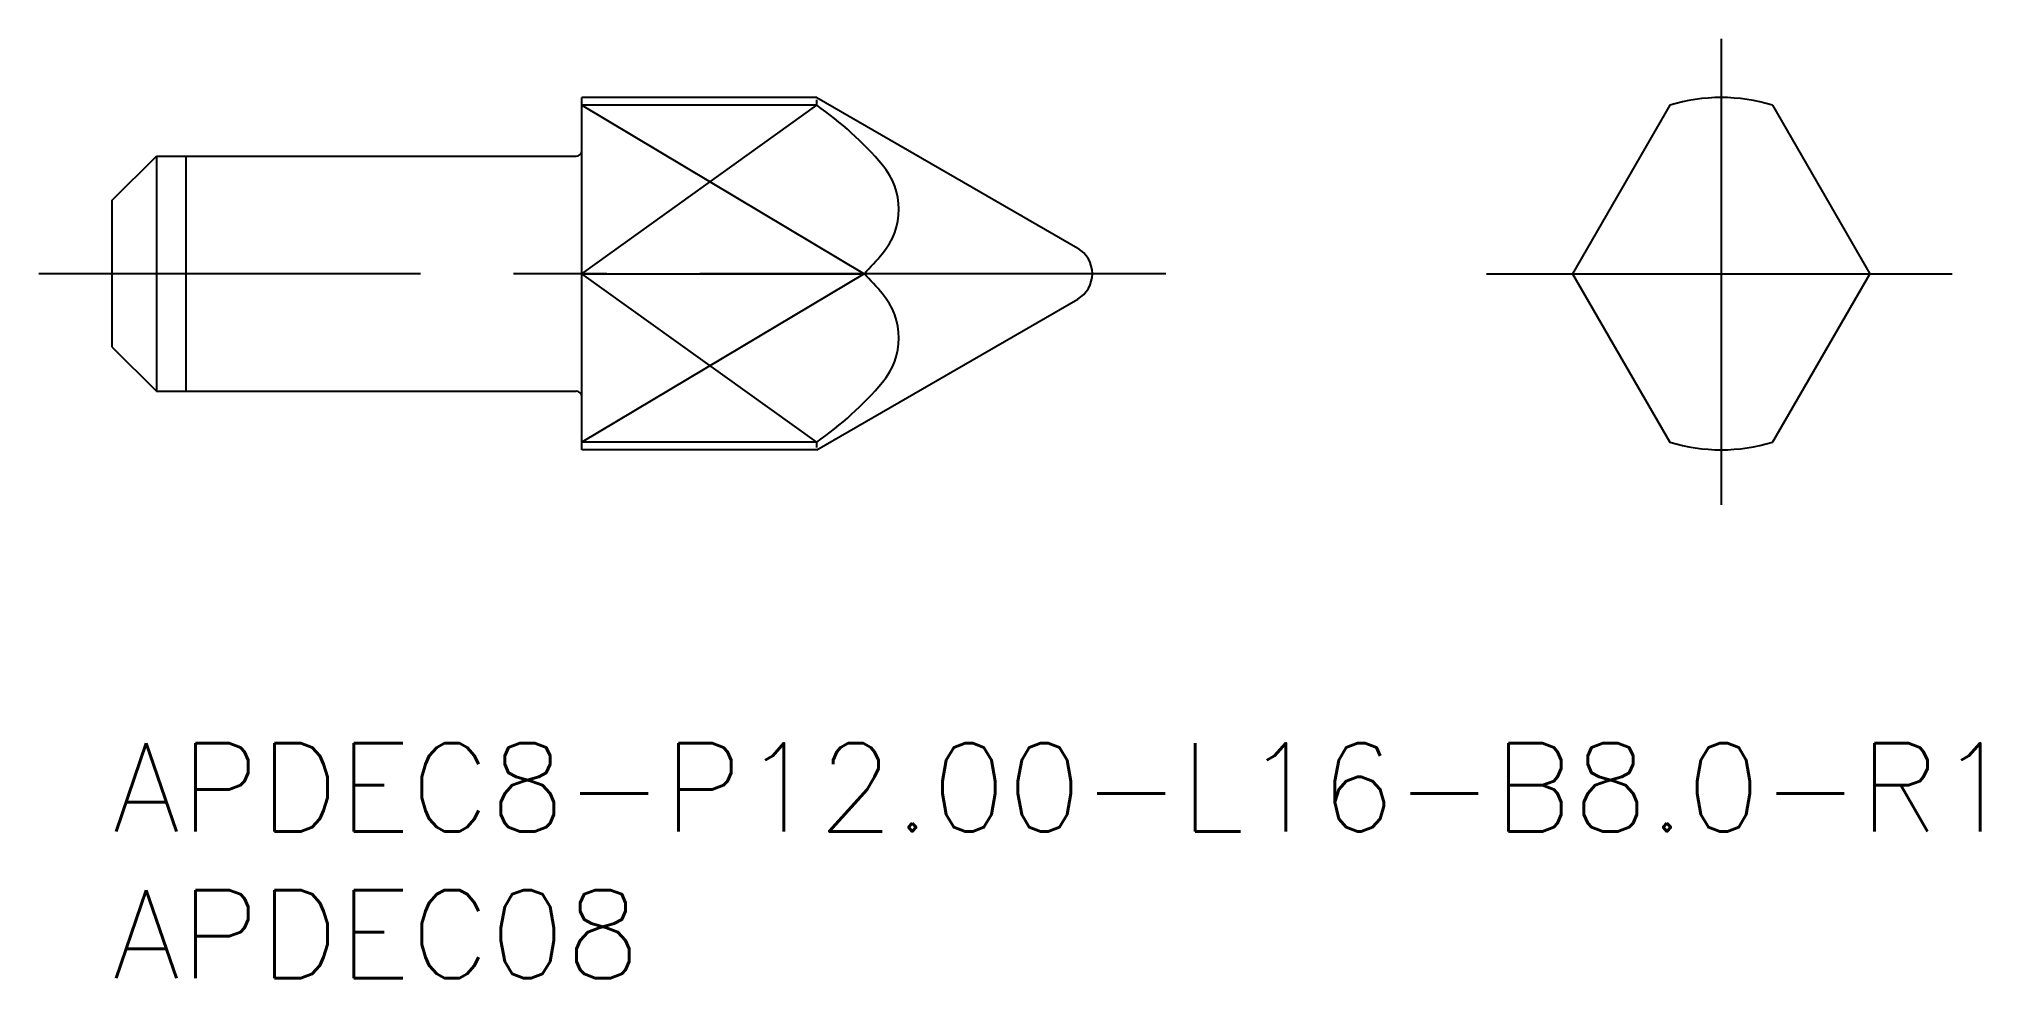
# Model space of a CAD drawing. Extents: x -2.5 to 63.6, y -8 to 24.
import ezdxf

# ---------------------------------------------------------------- set-up
doc = ezdxf.new("R2010")
doc.units = 0
doc.header["$LTSCALE"] = 0.5
doc.linetypes.add('CENTER', pattern=[50.8, 31.75, -6.35, 6.35, -6.35])
for name, color, linetype in [('MSM_CENTER', 1, 'CENTER'), ('MSM_CONTINUOUS', 7, 'CONTINUOUS'), ('MSM_NARROW', 5, 'CONTINUOUS'), ('MSM_PART_NUMBER', 7, 'CONTINUOUS')]:
    doc.layers.add(name, color=color, linetype=linetype)
doc.styles.get("Standard").update_dxf_attribs({"font": 'txt.shx', "height": 1.5, "bigfont": 'bigfont.shx'})

# ---------------------------------------------------------------- blocks, each defined once
blk = doc.blocks.new('*U16')
at = {"layer": 'MSM_PART_NUMBER'}
blk.add_text('APDEC8-P12.00-L16-B8.0-R1', height=3, dxfattribs=at).set_placement((0, -3))
blk = doc.blocks.new('*U17')
at = {"layer": 'MSM_PART_NUMBER'}
blk.add_text('APDEC08', height=3, dxfattribs=at).set_placement((0, -8))

msp = doc.modelspace()

# ---------------------------------------------------------------- linework, layer by layer
at = {"layer": 'MSM_CENTER'}
for p, q in [((54.818, 24), (54.818, 8)), ((35.897, 16), (-2.504, 16)), ((46.818, 16), (62.818, 16))]:
    msp.add_line(p, q, dxfattribs=at)
at = {"layer": 'MSM_CONTINUOUS'}
for p, q in [((16, 10), (16, 22)), ((24, 22), (16, 22)), ((24, 22), (32.892, 16.866)), ((24, 21.739), (16, 21.739)), ((53.068, 21.739), (49.754, 16)), ((56.568, 21.739), (59.881, 16)), ((0, 18.5), (1.5, 20)), ((1.5, 20), (1.5, 12)), ((1.5, 20), (15.8, 20)), ((0, 13.5), (0, 18.5)), ((16, 16), (25.612, 16)), ((49.754, 16), (53.068, 10.261)), ((59.881, 16), (56.568, 10.261)), ((24, 10), (32.892, 15.134)), ((0, 13.5), (1.5, 12)), ((1.5, 12), (15.8, 12)), ((24, 10.261), (16, 10.261)), ((24, 10), (16, 10))]:
    msp.add_line(p, q, dxfattribs=at)
for centre, radius, start, end in [((54.818, 16), 6, 73.04224, 106.95776), ((17.212, 12.02), 11.855, 40.37973, 55.06917), ((15.8, 20.2), 0.2, 270, 0), ((24.47, 18.193), 2.327, 319.62027, 40.37973), ((17.212, 24.365), 11.855, 315.11981, 319.62027), ((32.392, 16), 1, 300, 60), ((17.212, 7.635), 11.855, 40.37973, 44.88019), ((24.47, 13.807), 2.327, 319.62027, 40.37973), ((15.8, 11.8), 0.2, 0, 90), ((17.212, 19.98), 11.855, 304.93083, 319.62027), ((54.818, 16), 6, 253.04224, 286.95776)]:
    msp.add_arc(centre, radius, start, end, dxfattribs=at)
at = {"layer": 'MSM_NARROW'}
for p, q in [((24, 21.739), (24, 21.925)), ((16, 21.739), (25.612, 16)), ((16, 16), (24, 21.739)), ((2.5, 20), (2.5, 12)), ((25.612, 16), (16, 10.261)), ((24, 10.261), (16, 16)), ((24, 10.075), (24, 10.261))]:
    msp.add_line(p, q, dxfattribs=at)

# ---------------------------------------------------------------- block references
at = {"layer": 'MSM_CONTINUOUS'}
for name in ['*U16', '*U17']:
    msp.add_blockref(name, (0, 0), dxfattribs=at)

doc.saveas('drawing.dxf')
